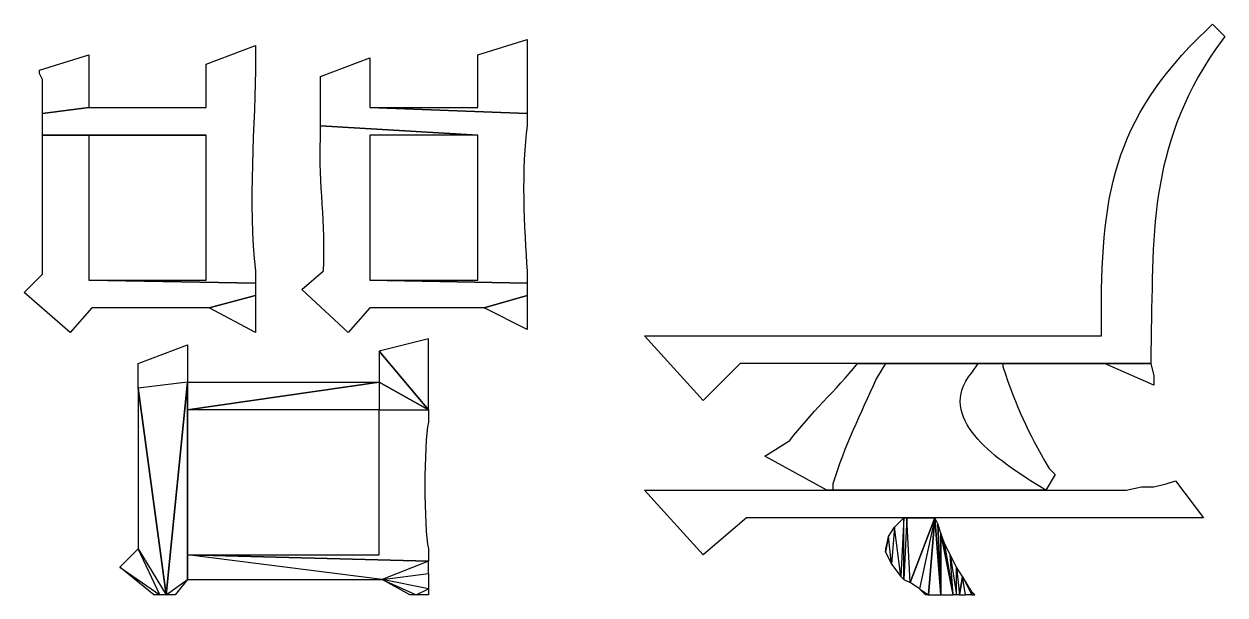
# Model space of a CAD drawing. Header units: centimetres. Extents: x -20.7 to 20.7, y -14.5 to 14.5.
# Drawn here: x -1.801 to -0.978, y -14.534 to -14.143 of the extents above; entities that cross this region are included whole.
import ezdxf

# ---------------------------------------------------------------- set-up
doc = ezdxf.new("R2010")
doc.units = ezdxf.units.CM
doc.header["$MEASUREMENT"] = 0
doc.layers.add('layer 1', color=7, linetype='Continuous')

msp = doc.modelspace()

# ---------------------------------------------------------------- linework, layer by layer
at = {"layer": 'layer 1'}
for points, knots in [([(-1.33558, -14.4011), (-1.33558, -14.4011), (-1.31018, -14.3757), (-1.31018, -14.3757), (-1.31018, -14.3757), (-1.31018, -14.3757), (-1.02867, -14.3757), (-1.02867, -14.3757), (-1.02867, -14.3757), (-1.02867, -14.3757), (-1.02867, -14.36723), (-1.02867, -14.36723), (-1.02867, -14.36723), (-1.02673, -14.28665), (-1.03142, -14.22989), (-0.98422, -14.1598), (-0.98422, -14.1598), (-0.98422, -14.1598), (-0.97787, -14.15133), (-0.97787, -14.15133), (-0.97787, -14.15133), (-0.97787, -14.15133), (-0.98633, -14.14286), (-0.98633, -14.14286), (-0.98633, -14.14286), (-0.98633, -14.14286), (-0.99057, -14.1471), (-0.99057, -14.1471), (-0.99057, -14.1471), (-1.05562, -14.20887), (-1.06313, -14.26217), (-1.06253, -14.34818), (-1.06253, -14.34818), (-1.06253, -14.34818), (-1.06253, -14.35665), (-1.06253, -14.35665), (-1.06253, -14.35665), (-1.06253, -14.35665), (-1.3758, -14.35665), (-1.3758, -14.35665), (-1.3758, -14.35665), (-1.3758, -14.35665), (-1.33558, -14.4011), (-1.33558, -14.4011)], [0, 0, 0, 0, 0.083333, 0.083333, 0.083333, 0.083333, 0.166667, 0.166667, 0.166667, 0.166667, 0.25, 0.25, 0.25, 0.25, 0.333333, 0.333333, 0.333333, 0.333333, 0.416667, 0.416667, 0.416667, 0.416667, 0.5, 0.5, 0.5, 0.5, 0.583333, 0.583333, 0.583333, 0.583333, 0.666667, 0.666667, 0.666667, 0.666667, 0.75, 0.75, 0.75, 0.75, 0.833333, 0.833333, 0.833333, 0.833333, 1, 1, 1, 1]), ([(-1.45623, -14.20425), (-1.45623, -14.20425), (-1.45623, -14.15345), (-1.45623, -14.15345), (-1.45623, -14.15345), (-1.45623, -14.15345), (-1.4901, -14.16403), (-1.4901, -14.16403), (-1.4901, -14.16403), (-1.4901, -14.16403), (-1.4901, -14.20001), (-1.4901, -14.20001), (-1.4901, -14.20001), (-1.4901, -14.20001), (-1.56418, -14.20001), (-1.56418, -14.20001), (-1.56418, -14.20001), (-1.56418, -14.20001), (-1.45623, -14.20425), (-1.45623, -14.20425)], [0, 0, 0, 0, 0.166667, 0.166667, 0.166667, 0.166667, 0.333333, 0.333333, 0.333333, 0.333333, 0.5, 0.5, 0.5, 0.5, 0.666667, 0.666667, 0.666667, 0.666667, 1, 1, 1, 1]), ([(-1.6425, -14.32066), (-1.6425, -14.32066), (-1.6425, -14.3122), (-1.6425, -14.3122), (-1.6425, -14.3122), (-1.64818, -14.26732), (-1.64261, -14.21137), (-1.6425, -14.16615), (-1.6425, -14.16615), (-1.6425, -14.16615), (-1.6425, -14.15768), (-1.6425, -14.15768), (-1.6425, -14.15768), (-1.6425, -14.15768), (-1.67637, -14.17038), (-1.67637, -14.17038), (-1.67637, -14.17038), (-1.67637, -14.17038), (-1.67637, -14.20001), (-1.67637, -14.20001), (-1.67637, -14.20001), (-1.67637, -14.20001), (-1.7568, -14.20001), (-1.7568, -14.20001), (-1.7568, -14.20001), (-1.7568, -14.20001), (-1.78855, -14.20425), (-1.78855, -14.20425), (-1.78855, -14.20425), (-1.78855, -14.20425), (-1.78855, -14.21906), (-1.78855, -14.21906), (-1.78855, -14.21906), (-1.78855, -14.21906), (-1.67637, -14.21906), (-1.67637, -14.21906), (-1.67637, -14.21906), (-1.67637, -14.21906), (-1.67637, -14.31855), (-1.67637, -14.31855), (-1.67637, -14.31855), (-1.67637, -14.31855), (-1.7568, -14.31855), (-1.7568, -14.31855), (-1.7568, -14.31855), (-1.7568, -14.31855), (-1.6425, -14.32066), (-1.6425, -14.32066)], [0, 0, 0, 0, 0.076923, 0.076923, 0.076923, 0.076923, 0.153846, 0.153846, 0.153846, 0.153846, 0.230769, 0.230769, 0.230769, 0.230769, 0.307692, 0.307692, 0.307692, 0.307692, 0.384615, 0.384615, 0.384615, 0.384615, 0.461538, 0.461538, 0.461538, 0.461538, 0.538462, 0.538462, 0.538462, 0.538462, 0.615385, 0.615385, 0.615385, 0.615385, 0.692308, 0.692308, 0.692308, 0.692308, 0.769231, 0.769231, 0.769231, 0.769231, 0.846154, 0.846154, 0.846154, 0.846154, 1, 1, 1, 1]), ([(-1.78855, -14.20425), (-1.78855, -14.20425), (-1.7568, -14.20001), (-1.7568, -14.20001), (-1.7568, -14.20001), (-1.7568, -14.20001), (-1.7568, -14.16403), (-1.7568, -14.16403), (-1.7568, -14.16403), (-1.7568, -14.16403), (-1.79067, -14.17461), (-1.79067, -14.17461), (-1.79067, -14.17461), (-1.79067, -14.17461), (-1.79067, -14.17673), (-1.79067, -14.17673), (-1.79067, -14.17673), (-1.79067, -14.17673), (-1.78855, -14.18096), (-1.78855, -14.18096), (-1.78855, -14.18096), (-1.78855, -14.18096), (-1.78855, -14.19578), (-1.78855, -14.19578), (-1.78855, -14.19578), (-1.78855, -14.19578), (-1.78855, -14.20425), (-1.78855, -14.20425)], [0, 0, 0, 0, 0.125, 0.125, 0.125, 0.125, 0.25, 0.25, 0.25, 0.25, 0.375, 0.375, 0.375, 0.375, 0.5, 0.5, 0.5, 0.5, 0.625, 0.625, 0.625, 0.625, 0.75, 0.75, 0.75, 0.75, 1, 1, 1, 1]), ([(-1.45623, -14.32066), (-1.45623, -14.32066), (-1.45623, -14.3122), (-1.45623, -14.3122), (-1.45623, -14.3122), (-1.45842, -14.2851), (-1.46047, -14.23931), (-1.45623, -14.21271), (-1.45623, -14.21271), (-1.45623, -14.21271), (-1.45623, -14.20425), (-1.45623, -14.20425), (-1.45623, -14.20425), (-1.45623, -14.20425), (-1.56418, -14.20001), (-1.56418, -14.20001), (-1.56418, -14.20001), (-1.56418, -14.20001), (-1.56418, -14.16615), (-1.56418, -14.16615), (-1.56418, -14.16615), (-1.56418, -14.16615), (-1.59805, -14.17885), (-1.59805, -14.17885), (-1.59805, -14.17885), (-1.59805, -14.17885), (-1.59805, -14.21271), (-1.59805, -14.21271), (-1.59805, -14.21271), (-1.59805, -14.21271), (-1.4901, -14.21906), (-1.4901, -14.21906), (-1.4901, -14.21906), (-1.4901, -14.21906), (-1.4901, -14.31855), (-1.4901, -14.31855), (-1.4901, -14.31855), (-1.4901, -14.31855), (-1.56418, -14.31855), (-1.56418, -14.31855), (-1.56418, -14.31855), (-1.56418, -14.31855), (-1.45623, -14.32066), (-1.45623, -14.32066)], [0, 0, 0, 0, 0.083333, 0.083333, 0.083333, 0.083333, 0.166667, 0.166667, 0.166667, 0.166667, 0.25, 0.25, 0.25, 0.25, 0.333333, 0.333333, 0.333333, 0.333333, 0.416667, 0.416667, 0.416667, 0.416667, 0.5, 0.5, 0.5, 0.5, 0.583333, 0.583333, 0.583333, 0.583333, 0.666667, 0.666667, 0.666667, 0.666667, 0.75, 0.75, 0.75, 0.75, 0.833333, 0.833333, 0.833333, 0.833333, 1, 1, 1, 1]), ([(-1.7695, -14.35453), (-1.7695, -14.35453), (-1.75468, -14.3376), (-1.75468, -14.3376), (-1.75468, -14.3376), (-1.75468, -14.3376), (-1.67425, -14.3376), (-1.67425, -14.3376), (-1.67425, -14.3376), (-1.67425, -14.3376), (-1.6425, -14.32913), (-1.6425, -14.32913), (-1.6425, -14.32913), (-1.6425, -14.32913), (-1.6425, -14.32066), (-1.6425, -14.32066), (-1.6425, -14.32066), (-1.6425, -14.32066), (-1.7568, -14.31855), (-1.7568, -14.31855), (-1.7568, -14.31855), (-1.7568, -14.31855), (-1.7568, -14.21906), (-1.7568, -14.21906), (-1.7568, -14.21906), (-1.7568, -14.21906), (-1.67637, -14.21906), (-1.67637, -14.21906), (-1.67637, -14.21906), (-1.67637, -14.21906), (-1.78855, -14.21906), (-1.78855, -14.21906), (-1.78855, -14.21906), (-1.78855, -14.21906), (-1.78855, -14.22753), (-1.78855, -14.22753), (-1.78855, -14.22753), (-1.78855, -14.25646), (-1.78855, -14.28538), (-1.78855, -14.31431), (-1.78855, -14.31431), (-1.78855, -14.31431), (-1.80125, -14.32701), (-1.80125, -14.32701), (-1.80125, -14.32701), (-1.80125, -14.32701), (-1.7695, -14.35453), (-1.7695, -14.35453)], [0, 0, 0, 0, 0.076923, 0.076923, 0.076923, 0.076923, 0.153846, 0.153846, 0.153846, 0.153846, 0.230769, 0.230769, 0.230769, 0.230769, 0.307692, 0.307692, 0.307692, 0.307692, 0.384615, 0.384615, 0.384615, 0.384615, 0.461538, 0.461538, 0.461538, 0.461538, 0.538462, 0.538462, 0.538462, 0.538462, 0.615385, 0.615385, 0.615385, 0.615385, 0.692308, 0.692308, 0.692308, 0.692308, 0.769231, 0.769231, 0.769231, 0.769231, 0.846154, 0.846154, 0.846154, 0.846154, 1, 1, 1, 1]), ([(-1.579, -14.35453), (-1.579, -14.35453), (-1.56418, -14.3376), (-1.56418, -14.3376), (-1.56418, -14.3376), (-1.56418, -14.3376), (-1.48587, -14.3376), (-1.48587, -14.3376), (-1.48587, -14.3376), (-1.48587, -14.3376), (-1.45623, -14.32913), (-1.45623, -14.32913), (-1.45623, -14.32913), (-1.45623, -14.32913), (-1.45623, -14.32066), (-1.45623, -14.32066), (-1.45623, -14.32066), (-1.45623, -14.32066), (-1.56418, -14.31855), (-1.56418, -14.31855), (-1.56418, -14.31855), (-1.56418, -14.31855), (-1.56418, -14.21906), (-1.56418, -14.21906), (-1.56418, -14.21906), (-1.56418, -14.21906), (-1.4901, -14.21906), (-1.4901, -14.21906), (-1.4901, -14.21906), (-1.4901, -14.21906), (-1.59805, -14.21271), (-1.59805, -14.21271), (-1.59805, -14.21271), (-1.59805, -14.21271), (-1.59805, -14.22118), (-1.59805, -14.22118), (-1.59805, -14.22118), (-1.59928, -14.25409), (-1.59424, -14.27847), (-1.59593, -14.3122), (-1.59593, -14.3122), (-1.59593, -14.3122), (-1.61075, -14.3249), (-1.61075, -14.3249), (-1.61075, -14.3249), (-1.61075, -14.3249), (-1.579, -14.35453), (-1.579, -14.35453)], [0, 0, 0, 0, 0.076923, 0.076923, 0.076923, 0.076923, 0.153846, 0.153846, 0.153846, 0.153846, 0.230769, 0.230769, 0.230769, 0.230769, 0.307692, 0.307692, 0.307692, 0.307692, 0.384615, 0.384615, 0.384615, 0.384615, 0.461538, 0.461538, 0.461538, 0.461538, 0.538462, 0.538462, 0.538462, 0.538462, 0.615385, 0.615385, 0.615385, 0.615385, 0.692308, 0.692308, 0.692308, 0.692308, 0.769231, 0.769231, 0.769231, 0.769231, 0.846154, 0.846154, 0.846154, 0.846154, 1, 1, 1, 1]), ([(-1.6425, -14.35453), (-1.6425, -14.35453), (-1.6425, -14.32913), (-1.6425, -14.32913), (-1.6425, -14.32913), (-1.6425, -14.32913), (-1.67425, -14.3376), (-1.67425, -14.3376), (-1.67425, -14.3376), (-1.67425, -14.3376), (-1.6425, -14.35453), (-1.6425, -14.35453)], [0, 0, 0, 0, 0.25, 0.25, 0.25, 0.25, 0.5, 0.5, 0.5, 0.5, 1, 1, 1, 1]), ([(-1.45623, -14.35241), (-1.45623, -14.35241), (-1.45623, -14.32913), (-1.45623, -14.32913), (-1.45623, -14.32913), (-1.45623, -14.32913), (-1.48587, -14.3376), (-1.48587, -14.3376), (-1.48587, -14.3376), (-1.48587, -14.3376), (-1.45623, -14.35241), (-1.45623, -14.35241)], [0, 0, 0, 0, 0.25, 0.25, 0.25, 0.25, 0.5, 0.5, 0.5, 0.5, 1, 1, 1, 1]), ([(-1.55783, -14.36723), (-1.55783, -14.36723), (-1.52397, -14.35876), (-1.52397, -14.35876), (-1.52397, -14.35876), (-1.52397, -14.35876), (-1.52397, -14.40745), (-1.52397, -14.40745), (-1.52397, -14.40745), (-1.52397, -14.40745), (-1.55783, -14.36723), (-1.55783, -14.36723)], [0, 0, 0, 0, 0.25, 0.25, 0.25, 0.25, 0.5, 0.5, 0.5, 0.5, 1, 1, 1, 1]), ([(-1.72293, -14.39263), (-1.72293, -14.39263), (-1.68907, -14.3884), (-1.68907, -14.3884), (-1.68907, -14.3884), (-1.68907, -14.3884), (-1.68907, -14.363), (-1.68907, -14.363), (-1.68907, -14.363), (-1.68907, -14.363), (-1.72293, -14.3757), (-1.72293, -14.3757), (-1.72293, -14.3757), (-1.72293, -14.3757), (-1.72293, -14.38416), (-1.72293, -14.38416), (-1.72293, -14.38416), (-1.72293, -14.38416), (-1.72293, -14.39263), (-1.72293, -14.39263)], [0, 0, 0, 0, 0.166667, 0.166667, 0.166667, 0.166667, 0.333333, 0.333333, 0.333333, 0.333333, 0.5, 0.5, 0.5, 0.5, 0.666667, 0.666667, 0.666667, 0.666667, 1, 1, 1, 1]), ([(-1.55783, -14.3884), (-1.55783, -14.3884), (-1.55783, -14.36723), (-1.55783, -14.36723), (-1.55783, -14.36723), (-1.55783, -14.36723), (-1.52397, -14.40745), (-1.52397, -14.40745), (-1.52397, -14.40745), (-1.52397, -14.40745), (-1.55783, -14.3884), (-1.55783, -14.3884)], [0, 0, 0, 0, 0.25, 0.25, 0.25, 0.25, 0.5, 0.5, 0.5, 0.5, 1, 1, 1, 1]), ([(-1.25092, -14.46248), (-1.25092, -14.46248), (-1.10063, -14.46248), (-1.10063, -14.46248), (-1.10063, -14.46248), (-1.10063, -14.46248), (-1.24668, -14.46248), (-1.24668, -14.46248), (-1.24668, -14.46248), (-1.24668, -14.46248), (-1.24668, -14.45825), (-1.24668, -14.45825), (-1.24668, -14.45825), (-1.23867, -14.43154), (-1.22799, -14.41126), (-1.21705, -14.38628), (-1.21705, -14.38628), (-1.21705, -14.38628), (-1.2107, -14.3757), (-1.2107, -14.3757), (-1.2107, -14.3757), (-1.2107, -14.3757), (-1.1472, -14.3757), (-1.1472, -14.3757), (-1.1472, -14.3757), (-1.1472, -14.3757), (-1.22975, -14.3757), (-1.22975, -14.3757), (-1.22975, -14.3757), (-1.24467, -14.39393), (-1.26203, -14.40991), (-1.27632, -14.42861), (-1.27632, -14.42861), (-1.27632, -14.42861), (-1.29325, -14.4392), (-1.29325, -14.4392), (-1.29325, -14.4392), (-1.29325, -14.4392), (-1.25092, -14.46248), (-1.25092, -14.46248)], [0, 0, 0, 0, 0.090909, 0.090909, 0.090909, 0.090909, 0.181818, 0.181818, 0.181818, 0.181818, 0.272727, 0.272727, 0.272727, 0.272727, 0.363636, 0.363636, 0.363636, 0.363636, 0.454545, 0.454545, 0.454545, 0.454545, 0.545455, 0.545455, 0.545455, 0.545455, 0.636364, 0.636364, 0.636364, 0.636364, 0.727273, 0.727273, 0.727273, 0.727273, 0.818182, 0.818182, 0.818182, 0.818182, 1, 1, 1, 1]), ([(-1.10063, -14.46248), (-1.10063, -14.46248), (-1.09428, -14.4519), (-1.09428, -14.4519), (-1.09428, -14.4519), (-1.09428, -14.4519), (-1.09852, -14.44766), (-1.09852, -14.44766), (-1.09852, -14.44766), (-1.11429, -14.4205), (-1.12011, -14.40699), (-1.13027, -14.37781), (-1.13027, -14.37781), (-1.13027, -14.37781), (-1.13027, -14.3757), (-1.13027, -14.3757), (-1.13027, -14.3757), (-1.13027, -14.3757), (-1.06042, -14.3757), (-1.06042, -14.3757), (-1.06042, -14.3757), (-1.06042, -14.3757), (-1.1472, -14.3757), (-1.1472, -14.3757), (-1.1472, -14.3757), (-1.1472, -14.3757), (-1.15143, -14.38205), (-1.15143, -14.38205), (-1.15143, -14.38205), (-1.17726, -14.41256), (-1.13344, -14.4417), (-1.11122, -14.45613), (-1.11122, -14.45613), (-1.11122, -14.45613), (-1.10063, -14.46248), (-1.10063, -14.46248), (-1.10063, -14.46248), (-1.10063, -14.46248), (-1.24668, -14.46248), (-1.24668, -14.46248), (-1.24668, -14.46248), (-1.24668, -14.46248), (-1.10063, -14.46248), (-1.10063, -14.46248)], [0, 0, 0, 0, 0.083333, 0.083333, 0.083333, 0.083333, 0.166667, 0.166667, 0.166667, 0.166667, 0.25, 0.25, 0.25, 0.25, 0.333333, 0.333333, 0.333333, 0.333333, 0.416667, 0.416667, 0.416667, 0.416667, 0.5, 0.5, 0.5, 0.5, 0.583333, 0.583333, 0.583333, 0.583333, 0.666667, 0.666667, 0.666667, 0.666667, 0.75, 0.75, 0.75, 0.75, 0.833333, 0.833333, 0.833333, 0.833333, 1, 1, 1, 1]), ([(-1.02655, -14.39051), (-1.02655, -14.39051), (-1.02655, -14.38416), (-1.02655, -14.38416), (-1.02655, -14.38416), (-1.02655, -14.38416), (-1.02867, -14.3757), (-1.02867, -14.3757), (-1.02867, -14.3757), (-1.02867, -14.3757), (-1.22975, -14.3757), (-1.22975, -14.3757), (-1.22975, -14.3757), (-1.22975, -14.3757), (-1.06042, -14.3757), (-1.06042, -14.3757), (-1.06042, -14.3757), (-1.06042, -14.3757), (-1.02655, -14.39051), (-1.02655, -14.39051)], [0, 0, 0, 0, 0.166667, 0.166667, 0.166667, 0.166667, 0.333333, 0.333333, 0.333333, 0.333333, 0.5, 0.5, 0.5, 0.5, 0.666667, 0.666667, 0.666667, 0.666667, 1, 1, 1, 1]), ([(-1.70388, -14.53445), (-1.70388, -14.53445), (-1.72293, -14.39263), (-1.72293, -14.39263), (-1.72293, -14.39263), (-1.72293, -14.39263), (-1.68907, -14.3884), (-1.68907, -14.3884), (-1.68907, -14.3884), (-1.68907, -14.3884), (-1.70388, -14.53445), (-1.70388, -14.53445)], [0, 0, 0, 0, 0.25, 0.25, 0.25, 0.25, 0.5, 0.5, 0.5, 0.5, 1, 1, 1, 1]), ([(-1.72293, -14.39263), (-1.72293, -14.39263), (-1.70388, -14.53445), (-1.70388, -14.53445), (-1.70388, -14.53445), (-1.70388, -14.53445), (-1.72293, -14.5027), (-1.72293, -14.5027), (-1.72293, -14.5027), (-1.72293, -14.5027), (-1.72293, -14.39263), (-1.72293, -14.39263)], [0, 0, 0, 0, 0.25, 0.25, 0.25, 0.25, 0.5, 0.5, 0.5, 0.5, 1, 1, 1, 1]), ([(-1.68907, -14.52386), (-1.68907, -14.52386), (-1.70388, -14.53445), (-1.70388, -14.53445), (-1.70388, -14.53445), (-1.70388, -14.53445), (-1.68907, -14.3884), (-1.68907, -14.3884), (-1.68907, -14.3884), (-1.68907, -14.3884), (-1.68907, -14.52386), (-1.68907, -14.52386)], [0, 0, 0, 0, 0.25, 0.25, 0.25, 0.25, 0.5, 0.5, 0.5, 0.5, 1, 1, 1, 1]), ([(-1.68907, -14.40745), (-1.68907, -14.40745), (-1.55783, -14.40745), (-1.55783, -14.40745), (-1.55783, -14.40745), (-1.55783, -14.40745), (-1.55783, -14.3884), (-1.55783, -14.3884), (-1.55783, -14.3884), (-1.55783, -14.3884), (-1.68907, -14.40745), (-1.68907, -14.40745)], [0, 0, 0, 0, 0.25, 0.25, 0.25, 0.25, 0.5, 0.5, 0.5, 0.5, 1, 1, 1, 1]), ([(-1.68907, -14.3884), (-1.68907, -14.3884), (-1.68907, -14.40745), (-1.68907, -14.40745), (-1.68907, -14.40745), (-1.68907, -14.40745), (-1.55783, -14.3884), (-1.55783, -14.3884), (-1.55783, -14.3884), (-1.55783, -14.3884), (-1.68907, -14.3884), (-1.68907, -14.3884)], [0, 0, 0, 0, 0.25, 0.25, 0.25, 0.25, 0.5, 0.5, 0.5, 0.5, 1, 1, 1, 1]), ([(-1.68907, -14.52386), (-1.68907, -14.52386), (-1.68907, -14.3884), (-1.68907, -14.3884), (-1.68907, -14.3884), (-1.68907, -14.3884), (-1.68907, -14.40745), (-1.68907, -14.40745), (-1.68907, -14.40745), (-1.68907, -14.40745), (-1.68907, -14.52386), (-1.68907, -14.52386)], [0, 0, 0, 0, 0.25, 0.25, 0.25, 0.25, 0.5, 0.5, 0.5, 0.5, 1, 1, 1, 1]), ([(-1.55783, -14.40745), (-1.55783, -14.40745), (-1.55783, -14.3884), (-1.55783, -14.3884), (-1.55783, -14.3884), (-1.55783, -14.3884), (-1.52397, -14.40745), (-1.52397, -14.40745), (-1.52397, -14.40745), (-1.52397, -14.40745), (-1.55783, -14.40745), (-1.55783, -14.40745)], [0, 0, 0, 0, 0.25, 0.25, 0.25, 0.25, 0.5, 0.5, 0.5, 0.5, 1, 1, 1, 1]), ([(-1.52397, -14.51116), (-1.52397, -14.51116), (-1.52397, -14.5027), (-1.52397, -14.5027), (-1.52397, -14.5027), (-1.52728, -14.48837), (-1.52721, -14.43098), (-1.52397, -14.41591), (-1.52397, -14.41591), (-1.52397, -14.41591), (-1.52397, -14.40745), (-1.52397, -14.40745), (-1.52397, -14.40745), (-1.52397, -14.40745), (-1.55783, -14.40745), (-1.55783, -14.40745), (-1.55783, -14.40745), (-1.55783, -14.40745), (-1.55783, -14.50693), (-1.55783, -14.50693), (-1.55783, -14.50693), (-1.55783, -14.50693), (-1.68907, -14.50693), (-1.68907, -14.50693), (-1.68907, -14.50693), (-1.68907, -14.50693), (-1.52397, -14.51116), (-1.52397, -14.51116)], [0, 0, 0, 0, 0.125, 0.125, 0.125, 0.125, 0.25, 0.25, 0.25, 0.25, 0.375, 0.375, 0.375, 0.375, 0.5, 0.5, 0.5, 0.5, 0.625, 0.625, 0.625, 0.625, 0.75, 0.75, 0.75, 0.75, 1, 1, 1, 1]), ([(-1.68907, -14.52386), (-1.68907, -14.52386), (-1.68907, -14.40745), (-1.68907, -14.40745), (-1.68907, -14.40745), (-1.68907, -14.40745), (-1.68907, -14.50693), (-1.68907, -14.50693), (-1.68907, -14.50693), (-1.68907, -14.50693), (-1.68907, -14.52386), (-1.68907, -14.52386)], [0, 0, 0, 0, 0.25, 0.25, 0.25, 0.25, 0.5, 0.5, 0.5, 0.5, 1, 1, 1, 1]), ([(-1.33558, -14.50693), (-1.33558, -14.50693), (-1.30595, -14.48153), (-1.30595, -14.48153), (-1.30595, -14.48153), (-1.30595, -14.48153), (-0.99268, -14.48153), (-0.99268, -14.48153), (-0.99268, -14.48153), (-0.99268, -14.48153), (-1.01173, -14.45613), (-1.01173, -14.45613), (-1.01173, -14.45613), (-1.01173, -14.45613), (-1.01808, -14.45825), (-1.01808, -14.45825), (-1.01808, -14.45825), (-1.01808, -14.45825), (-1.02655, -14.46036), (-1.02655, -14.46036), (-1.02655, -14.46036), (-1.02655, -14.46036), (-1.03502, -14.46036), (-1.03502, -14.46036), (-1.03502, -14.46036), (-1.03502, -14.46036), (-1.0456, -14.46248), (-1.0456, -14.46248), (-1.0456, -14.46248), (-1.0456, -14.46248), (-1.3758, -14.46248), (-1.3758, -14.46248), (-1.3758, -14.46248), (-1.3758, -14.46248), (-1.33558, -14.50693), (-1.33558, -14.50693)], [0, 0, 0, 0, 0.1, 0.1, 0.1, 0.1, 0.2, 0.2, 0.2, 0.2, 0.3, 0.3, 0.3, 0.3, 0.4, 0.4, 0.4, 0.4, 0.5, 0.5, 0.5, 0.5, 0.6, 0.6, 0.6, 0.6, 0.7, 0.7, 0.7, 0.7, 0.8, 0.8, 0.8, 0.8, 1, 1, 1, 1]), ([(-1.20435, -14.48788), (-1.20435, -14.48788), (-1.20012, -14.52175), (-1.20012, -14.52175), (-1.20012, -14.52175), (-1.20012, -14.52175), (-1.198, -14.48153), (-1.198, -14.48153), (-1.198, -14.48153), (-1.198, -14.48153), (-1.20435, -14.48788), (-1.20435, -14.48788)], [0, 0, 0, 0, 0.25, 0.25, 0.25, 0.25, 0.5, 0.5, 0.5, 0.5, 1, 1, 1, 1]), ([(-1.20012, -14.52175), (-1.20012, -14.52175), (-1.198, -14.48153), (-1.198, -14.48153), (-1.198, -14.48153), (-1.198, -14.48153), (-1.198, -14.52386), (-1.198, -14.52386), (-1.198, -14.52386), (-1.198, -14.52386), (-1.20012, -14.52175), (-1.20012, -14.52175)], [0, 0, 0, 0, 0.25, 0.25, 0.25, 0.25, 0.5, 0.5, 0.5, 0.5, 1, 1, 1, 1]), ([(-1.198, -14.52386), (-1.198, -14.52386), (-1.19588, -14.48153), (-1.19588, -14.48153), (-1.19588, -14.48153), (-1.19588, -14.48153), (-1.19377, -14.52598), (-1.19377, -14.52598), (-1.19377, -14.52598), (-1.19377, -14.52598), (-1.198, -14.52386), (-1.198, -14.52386)], [0, 0, 0, 0, 0.25, 0.25, 0.25, 0.25, 0.5, 0.5, 0.5, 0.5, 1, 1, 1, 1]), ([(-1.198, -14.48153), (-1.198, -14.48153), (-1.198, -14.52386), (-1.198, -14.52386), (-1.198, -14.52386), (-1.198, -14.52386), (-1.19588, -14.48153), (-1.19588, -14.48153), (-1.19588, -14.48153), (-1.19588, -14.48153), (-1.198, -14.48153), (-1.198, -14.48153)], [0, 0, 0, 0, 0.25, 0.25, 0.25, 0.25, 0.5, 0.5, 0.5, 0.5, 1, 1, 1, 1]), ([(-1.19588, -14.48153), (-1.19588, -14.48153), (-1.19377, -14.52598), (-1.19377, -14.52598), (-1.19377, -14.52598), (-1.19377, -14.52598), (-1.17683, -14.48153), (-1.17683, -14.48153), (-1.17683, -14.48153), (-1.17683, -14.48153), (-1.19588, -14.48153), (-1.19588, -14.48153)], [0, 0, 0, 0, 0.25, 0.25, 0.25, 0.25, 0.5, 0.5, 0.5, 0.5, 1, 1, 1, 1]), ([(-1.19377, -14.52598), (-1.19377, -14.52598), (-1.18742, -14.53021), (-1.18742, -14.53021), (-1.18742, -14.53021), (-1.18742, -14.53021), (-1.17683, -14.48153), (-1.17683, -14.48153), (-1.17683, -14.48153), (-1.17683, -14.48153), (-1.19377, -14.52598), (-1.19377, -14.52598)], [0, 0, 0, 0, 0.25, 0.25, 0.25, 0.25, 0.5, 0.5, 0.5, 0.5, 1, 1, 1, 1]), ([(-1.18107, -14.53445), (-1.18107, -14.53445), (-1.18742, -14.53021), (-1.18742, -14.53021), (-1.18742, -14.53021), (-1.18742, -14.53021), (-1.17683, -14.48153), (-1.17683, -14.48153), (-1.17683, -14.48153), (-1.17683, -14.48153), (-1.18107, -14.53445), (-1.18107, -14.53445)], [0, 0, 0, 0, 0.25, 0.25, 0.25, 0.25, 0.5, 0.5, 0.5, 0.5, 1, 1, 1, 1]), ([(-1.18107, -14.53445), (-1.18107, -14.53445), (-1.17683, -14.48153), (-1.17683, -14.48153), (-1.17683, -14.48153), (-1.17683, -14.48153), (-1.1726, -14.53445), (-1.1726, -14.53445), (-1.1726, -14.53445), (-1.1726, -14.53445), (-1.18107, -14.53445), (-1.18107, -14.53445)], [0, 0, 0, 0, 0.25, 0.25, 0.25, 0.25, 0.5, 0.5, 0.5, 0.5, 1, 1, 1, 1]), ([(-1.17472, -14.48576), (-1.17472, -14.48576), (-1.1726, -14.53445), (-1.1726, -14.53445), (-1.1726, -14.53445), (-1.1726, -14.53445), (-1.17683, -14.48153), (-1.17683, -14.48153), (-1.17683, -14.48153), (-1.17683, -14.48153), (-1.17472, -14.48576), (-1.17472, -14.48576)], [0, 0, 0, 0, 0.25, 0.25, 0.25, 0.25, 0.5, 0.5, 0.5, 0.5, 1, 1, 1, 1]), ([(-1.1726, -14.53445), (-1.1726, -14.53445), (-1.17683, -14.48153), (-1.17683, -14.48153), (-1.17683, -14.48153), (-1.17683, -14.48153), (-1.1726, -14.53445), (-1.1726, -14.53445)], [0, 0, 0, 0, 0.333333, 0.333333, 0.333333, 0.333333, 1, 1, 1, 1]), ([(-1.20858, -14.49423), (-1.20858, -14.49423), (-1.20647, -14.51328), (-1.20647, -14.51328), (-1.20647, -14.51328), (-1.20647, -14.51328), (-1.20435, -14.48788), (-1.20435, -14.48788), (-1.20435, -14.48788), (-1.20435, -14.48788), (-1.20858, -14.49423), (-1.20858, -14.49423)], [0, 0, 0, 0, 0.25, 0.25, 0.25, 0.25, 0.5, 0.5, 0.5, 0.5, 1, 1, 1, 1]), ([(-1.20647, -14.51328), (-1.20647, -14.51328), (-1.20435, -14.48788), (-1.20435, -14.48788), (-1.20435, -14.48788), (-1.20435, -14.48788), (-1.20012, -14.52175), (-1.20012, -14.52175), (-1.20012, -14.52175), (-1.20012, -14.52175), (-1.20647, -14.51328), (-1.20647, -14.51328)], [0, 0, 0, 0, 0.25, 0.25, 0.25, 0.25, 0.5, 0.5, 0.5, 0.5, 1, 1, 1, 1]), ([(-1.1726, -14.53445), (-1.1726, -14.53445), (-1.17472, -14.48576), (-1.17472, -14.48576), (-1.17472, -14.48576), (-1.17472, -14.48576), (-1.1726, -14.49211), (-1.1726, -14.49211), (-1.1726, -14.49211), (-1.1726, -14.49211), (-1.1726, -14.53445), (-1.1726, -14.53445)], [0, 0, 0, 0, 0.25, 0.25, 0.25, 0.25, 0.5, 0.5, 0.5, 0.5, 1, 1, 1, 1]), ([(-1.2107, -14.50481), (-1.2107, -14.50481), (-1.20858, -14.49423), (-1.20858, -14.49423), (-1.20858, -14.49423), (-1.20858, -14.49423), (-1.20647, -14.51328), (-1.20647, -14.51328), (-1.20647, -14.51328), (-1.20647, -14.51328), (-1.2107, -14.50481), (-1.2107, -14.50481)], [0, 0, 0, 0, 0.25, 0.25, 0.25, 0.25, 0.5, 0.5, 0.5, 0.5, 1, 1, 1, 1]), ([(-1.20858, -14.49423), (-1.20858, -14.49423), (-1.2107, -14.50481), (-1.2107, -14.50481), (-1.2107, -14.50481), (-1.2107, -14.50481), (-1.2107, -14.5027), (-1.2107, -14.5027), (-1.2107, -14.5027), (-1.2107, -14.5027), (-1.20858, -14.49423), (-1.20858, -14.49423)], [0, 0, 0, 0, 0.25, 0.25, 0.25, 0.25, 0.5, 0.5, 0.5, 0.5, 1, 1, 1, 1]), ([(-1.17048, -14.49846), (-1.17048, -14.49846), (-1.16413, -14.53445), (-1.16413, -14.53445), (-1.16413, -14.53445), (-1.16413, -14.53445), (-1.1726, -14.49211), (-1.1726, -14.49211), (-1.1726, -14.49211), (-1.1726, -14.49211), (-1.17048, -14.49846), (-1.17048, -14.49846)], [0, 0, 0, 0, 0.25, 0.25, 0.25, 0.25, 0.5, 0.5, 0.5, 0.5, 1, 1, 1, 1]), ([(-1.16413, -14.53445), (-1.16413, -14.53445), (-1.1726, -14.49211), (-1.1726, -14.49211), (-1.1726, -14.49211), (-1.1726, -14.49211), (-1.16413, -14.53445), (-1.16413, -14.53445)], [0, 0, 0, 0, 0.333333, 0.333333, 0.333333, 0.333333, 1, 1, 1, 1]), ([(-1.1726, -14.53445), (-1.1726, -14.53445), (-1.1726, -14.49211), (-1.1726, -14.49211), (-1.1726, -14.49211), (-1.1726, -14.49211), (-1.16413, -14.53445), (-1.16413, -14.53445), (-1.16413, -14.53445), (-1.16413, -14.53445), (-1.1726, -14.53445), (-1.1726, -14.53445)], [0, 0, 0, 0, 0.25, 0.25, 0.25, 0.25, 0.5, 0.5, 0.5, 0.5, 1, 1, 1, 1]), ([(-1.16625, -14.50693), (-1.16625, -14.50693), (-1.16413, -14.53445), (-1.16413, -14.53445), (-1.16413, -14.53445), (-1.16413, -14.53445), (-1.17048, -14.49846), (-1.17048, -14.49846), (-1.17048, -14.49846), (-1.17048, -14.49846), (-1.16625, -14.50693), (-1.16625, -14.50693)], [0, 0, 0, 0, 0.25, 0.25, 0.25, 0.25, 0.5, 0.5, 0.5, 0.5, 1, 1, 1, 1]), ([(-1.16413, -14.53445), (-1.16413, -14.53445), (-1.17048, -14.49846), (-1.17048, -14.49846), (-1.17048, -14.49846), (-1.17048, -14.49846), (-1.16413, -14.53445), (-1.16413, -14.53445)], [0, 0, 0, 0, 0.333333, 0.333333, 0.333333, 0.333333, 1, 1, 1, 1]), ([(-1.72293, -14.5027), (-1.72293, -14.5027), (-1.70812, -14.53445), (-1.70812, -14.53445), (-1.70812, -14.53445), (-1.70812, -14.53445), (-1.73563, -14.5154), (-1.73563, -14.5154), (-1.73563, -14.5154), (-1.73563, -14.5154), (-1.72293, -14.5027), (-1.72293, -14.5027)], [0, 0, 0, 0, 0.25, 0.25, 0.25, 0.25, 0.5, 0.5, 0.5, 0.5, 1, 1, 1, 1]), ([(-1.70388, -14.53445), (-1.70388, -14.53445), (-1.72293, -14.5027), (-1.72293, -14.5027), (-1.72293, -14.5027), (-1.72293, -14.5027), (-1.70812, -14.53445), (-1.70812, -14.53445), (-1.70812, -14.53445), (-1.70812, -14.53445), (-1.70388, -14.53445), (-1.70388, -14.53445)], [0, 0, 0, 0, 0.25, 0.25, 0.25, 0.25, 0.5, 0.5, 0.5, 0.5, 1, 1, 1, 1]), ([(-1.68907, -14.50693), (-1.68907, -14.50693), (-1.55572, -14.52386), (-1.55572, -14.52386), (-1.55572, -14.52386), (-1.55572, -14.52386), (-1.52397, -14.51116), (-1.52397, -14.51116), (-1.52397, -14.51116), (-1.52397, -14.51116), (-1.68907, -14.50693), (-1.68907, -14.50693)], [0, 0, 0, 0, 0.25, 0.25, 0.25, 0.25, 0.5, 0.5, 0.5, 0.5, 1, 1, 1, 1]), ([(-1.68907, -14.52386), (-1.68907, -14.52386), (-1.68907, -14.50693), (-1.68907, -14.50693), (-1.68907, -14.50693), (-1.68907, -14.50693), (-1.55572, -14.52386), (-1.55572, -14.52386), (-1.55572, -14.52386), (-1.55572, -14.52386), (-1.68907, -14.52386), (-1.68907, -14.52386)], [0, 0, 0, 0, 0.25, 0.25, 0.25, 0.25, 0.5, 0.5, 0.5, 0.5, 1, 1, 1, 1]), ([(-1.16202, -14.5154), (-1.16202, -14.5154), (-1.16202, -14.53445), (-1.16202, -14.53445), (-1.16202, -14.53445), (-1.16202, -14.53445), (-1.16625, -14.50693), (-1.16625, -14.50693), (-1.16625, -14.50693), (-1.16625, -14.50693), (-1.16202, -14.5154), (-1.16202, -14.5154)], [0, 0, 0, 0, 0.25, 0.25, 0.25, 0.25, 0.5, 0.5, 0.5, 0.5, 1, 1, 1, 1]), ([(-1.16202, -14.53445), (-1.16202, -14.53445), (-1.16625, -14.50693), (-1.16625, -14.50693), (-1.16625, -14.50693), (-1.16625, -14.50693), (-1.16413, -14.53445), (-1.16413, -14.53445), (-1.16413, -14.53445), (-1.16413, -14.53445), (-1.16202, -14.53445), (-1.16202, -14.53445)], [0, 0, 0, 0, 0.25, 0.25, 0.25, 0.25, 0.5, 0.5, 0.5, 0.5, 1, 1, 1, 1]), ([(-1.70812, -14.53445), (-1.70812, -14.53445), (-1.73563, -14.5154), (-1.73563, -14.5154), (-1.73563, -14.5154), (-1.73563, -14.5154), (-1.71235, -14.53445), (-1.71235, -14.53445), (-1.71235, -14.53445), (-1.71235, -14.53445), (-1.70812, -14.53445), (-1.70812, -14.53445)], [0, 0, 0, 0, 0.25, 0.25, 0.25, 0.25, 0.5, 0.5, 0.5, 0.5, 1, 1, 1, 1]), ([(-1.55572, -14.52386), (-1.55572, -14.52386), (-1.52397, -14.51116), (-1.52397, -14.51116), (-1.52397, -14.51116), (-1.52397, -14.51116), (-1.52397, -14.51963), (-1.52397, -14.51963), (-1.52397, -14.51963), (-1.52397, -14.51963), (-1.55572, -14.52386), (-1.55572, -14.52386)], [0, 0, 0, 0, 0.25, 0.25, 0.25, 0.25, 0.5, 0.5, 0.5, 0.5, 1, 1, 1, 1]), ([(-1.16202, -14.53445), (-1.16202, -14.53445), (-1.1599, -14.53445), (-1.1599, -14.53445), (-1.1599, -14.53445), (-1.1599, -14.53445), (-1.16202, -14.5154), (-1.16202, -14.5154), (-1.16202, -14.5154), (-1.16202, -14.5154), (-1.16202, -14.53445), (-1.16202, -14.53445)], [0, 0, 0, 0, 0.25, 0.25, 0.25, 0.25, 0.5, 0.5, 0.5, 0.5, 1, 1, 1, 1]), ([(-1.1599, -14.53445), (-1.1599, -14.53445), (-1.16202, -14.5154), (-1.16202, -14.5154), (-1.16202, -14.5154), (-1.16202, -14.5154), (-1.15778, -14.52175), (-1.15778, -14.52175), (-1.15778, -14.52175), (-1.15778, -14.52175), (-1.1599, -14.53445), (-1.1599, -14.53445)], [0, 0, 0, 0, 0.25, 0.25, 0.25, 0.25, 0.5, 0.5, 0.5, 0.5, 1, 1, 1, 1]), ([(-1.69753, -14.53445), (-1.69753, -14.53445), (-1.68907, -14.52386), (-1.68907, -14.52386), (-1.68907, -14.52386), (-1.68907, -14.52386), (-1.70388, -14.53445), (-1.70388, -14.53445), (-1.70388, -14.53445), (-1.70388, -14.53445), (-1.69753, -14.53445), (-1.69753, -14.53445)], [0, 0, 0, 0, 0.25, 0.25, 0.25, 0.25, 0.5, 0.5, 0.5, 0.5, 1, 1, 1, 1]), ([(-1.55572, -14.52386), (-1.55572, -14.52386), (-1.52397, -14.53021), (-1.52397, -14.53021), (-1.52397, -14.53021), (-1.52397, -14.53021), (-1.52397, -14.51963), (-1.52397, -14.51963), (-1.52397, -14.51963), (-1.52397, -14.51963), (-1.55572, -14.52386), (-1.55572, -14.52386)], [0, 0, 0, 0, 0.25, 0.25, 0.25, 0.25, 0.5, 0.5, 0.5, 0.5, 1, 1, 1, 1]), ([(-1.53243, -14.53445), (-1.53243, -14.53445), (-1.55572, -14.52386), (-1.55572, -14.52386), (-1.55572, -14.52386), (-1.55572, -14.52386), (-1.53667, -14.53445), (-1.53667, -14.53445), (-1.53667, -14.53445), (-1.53667, -14.53445), (-1.53243, -14.53445), (-1.53243, -14.53445)], [0, 0, 0, 0, 0.25, 0.25, 0.25, 0.25, 0.5, 0.5, 0.5, 0.5, 1, 1, 1, 1]), ([(-1.52397, -14.53021), (-1.52397, -14.53021), (-1.53243, -14.53445), (-1.53243, -14.53445), (-1.53243, -14.53445), (-1.53243, -14.53445), (-1.55572, -14.52386), (-1.55572, -14.52386), (-1.55572, -14.52386), (-1.55572, -14.52386), (-1.52397, -14.53021), (-1.52397, -14.53021)], [0, 0, 0, 0, 0.25, 0.25, 0.25, 0.25, 0.5, 0.5, 0.5, 0.5, 1, 1, 1, 1]), ([(-1.1599, -14.53445), (-1.1599, -14.53445), (-1.15778, -14.52175), (-1.15778, -14.52175), (-1.15778, -14.52175), (-1.15778, -14.52175), (-1.15567, -14.53445), (-1.15567, -14.53445), (-1.15567, -14.53445), (-1.15567, -14.53445), (-1.1599, -14.53445), (-1.1599, -14.53445)], [0, 0, 0, 0, 0.25, 0.25, 0.25, 0.25, 0.5, 0.5, 0.5, 0.5, 1, 1, 1, 1]), ([(-1.15567, -14.53445), (-1.15567, -14.53445), (-1.15143, -14.53445), (-1.15143, -14.53445), (-1.15143, -14.53445), (-1.15143, -14.53445), (-1.15778, -14.52175), (-1.15778, -14.52175), (-1.15778, -14.52175), (-1.15778, -14.52175), (-1.15567, -14.53445), (-1.15567, -14.53445)], [0, 0, 0, 0, 0.25, 0.25, 0.25, 0.25, 0.5, 0.5, 0.5, 0.5, 1, 1, 1, 1]), ([(-1.15143, -14.53445), (-1.15143, -14.53445), (-1.15778, -14.52175), (-1.15778, -14.52175), (-1.15778, -14.52175), (-1.15778, -14.52175), (-1.15143, -14.53233), (-1.15143, -14.53233), (-1.15143, -14.53233), (-1.15143, -14.53233), (-1.15143, -14.53445), (-1.15143, -14.53445)], [0, 0, 0, 0, 0.25, 0.25, 0.25, 0.25, 0.5, 0.5, 0.5, 0.5, 1, 1, 1, 1]), ([(-1.52397, -14.53445), (-1.52397, -14.53445), (-1.52397, -14.53021), (-1.52397, -14.53021), (-1.52397, -14.53021), (-1.52397, -14.53021), (-1.53243, -14.53445), (-1.53243, -14.53445), (-1.53243, -14.53445), (-1.53243, -14.53445), (-1.52397, -14.53445), (-1.52397, -14.53445)], [0, 0, 0, 0, 0.25, 0.25, 0.25, 0.25, 0.5, 0.5, 0.5, 0.5, 1, 1, 1, 1]), ([(-1.18318, -14.53445), (-1.18318, -14.53445), (-1.18107, -14.53445), (-1.18107, -14.53445), (-1.18107, -14.53445), (-1.18107, -14.53445), (-1.18742, -14.53021), (-1.18742, -14.53021), (-1.18742, -14.53021), (-1.18742, -14.53021), (-1.18318, -14.53445), (-1.18318, -14.53445)], [0, 0, 0, 0, 0.25, 0.25, 0.25, 0.25, 0.5, 0.5, 0.5, 0.5, 1, 1, 1, 1]), ([(-1.15143, -14.53445), (-1.15143, -14.53445), (-1.15143, -14.53233), (-1.15143, -14.53233), (-1.15143, -14.53233), (-1.15143, -14.53233), (-1.14932, -14.53445), (-1.14932, -14.53445), (-1.14932, -14.53445), (-1.14932, -14.53445), (-1.15143, -14.53445), (-1.15143, -14.53445)], [0, 0, 0, 0, 0.25, 0.25, 0.25, 0.25, 0.5, 0.5, 0.5, 0.5, 1, 1, 1, 1])]:
    msp.add_open_spline(points, degree=3, knots=knots, dxfattribs=at)

doc.saveas('drawing.dxf')
